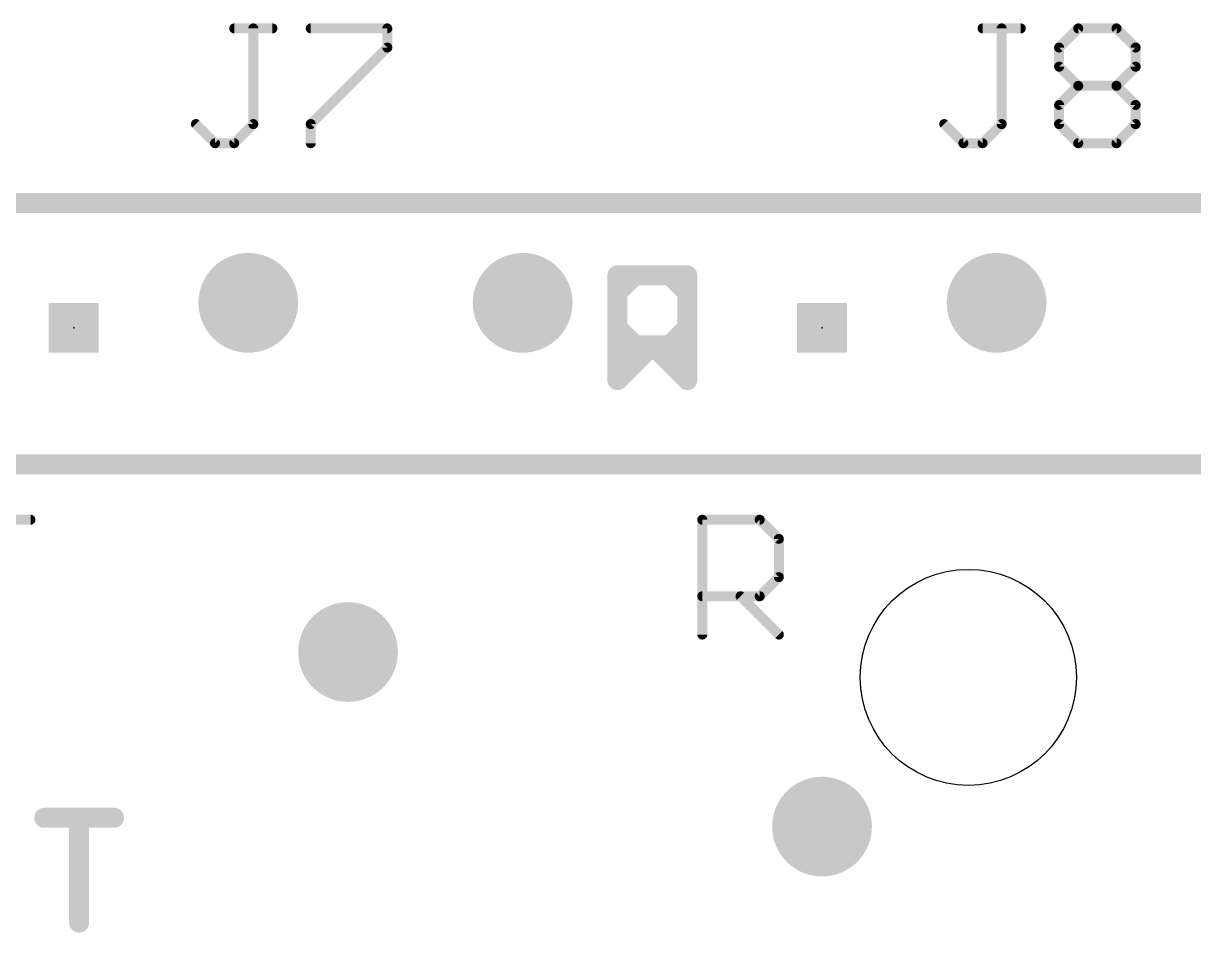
# Model space of a CAD drawing. Extents: x -8 to 103, y -21 to 29.
# Drawn here: x 28.7 to 40.61, y 12.89 to 22.15 of the extents above; entities that cross this region are included whole.
import ezdxf

# ---------------------------------------------------------------- set-up
doc = ezdxf.new("R2010")
doc.units = 0
for name, color, linetype in [('18', 110, 'CONTINUOUS'), ('20', 53, 'CONTINUOUS'), ('21', 41, 'CONTINUOUS'), ('22', 40, 'CONTINUOUS'), ('23', 53, 'CONTINUOUS'), ('25', 253, 'CONTINUOUS'), ('27', 253, 'CONTINUOUS'), ('51', 53, 'CONTINUOUS')]:
    doc.layers.add(name, color=color, linetype=linetype)

# ---------------------------------------------------------------- blocks, each defined once
blk = doc.blocks.new('RECT')
blk.add_solid([(-0.5, -0.5), (0.5, -0.5), (-0.5, 0.5), (0.5, 0.5)])
blk = doc.blocks.new('ROUNDV')
at = {"const_width": 0.5}
blk.add_lwpolyline([(0, -0.25, 1), (0, 0.25, 1), (0, -0.25)], format="xyb", dxfattribs=at)

msp = doc.modelspace()

# ---------------------------------------------------------------- linework, layer by layer
at = {"layer": '20', "const_width": 0.2032}
msp.add_lwpolyline([(45.72, 20.32), (0, 20.32)], dxfattribs=at)
at = {"layer": '20'}
msp.add_circle((38.32, 15.49), 1.1, dxfattribs=at)
at = {"layer": '21', "const_width": 0.2032}
for points in [[(34.7462, 18.5166), (34.7462, 19.5843)], [(34.7462, 19.5843), (35.2801, 19.5843)], [(35.2801, 19.5843), (35.458, 19.4064)], [(35.458, 19.4064), (35.458, 19.0505)], [(35.458, 19.0505), (35.2801, 18.8725)], [(35.2801, 18.8725), (34.7462, 18.8725)], [(35.1021, 18.8725), (35.458, 18.5166)], [(45.72, 17.66), (24.72, 17.66)]]:
    msp.add_lwpolyline(points, dxfattribs=at)
at = {"layer": '21', "const_width": 0.1016}
for points in [[(34.797, 19.5843, 1), (34.6954, 19.5843)], [(34.7462, 19.6351, 1), (34.7462, 19.5335)], [(35.316, 19.6202, 1), (35.2441, 19.5484)], [(35.2801, 19.5335, 1), (35.2801, 19.6351)], [(35.5088, 19.4064, 1), (35.4072, 19.4064)], [(35.4221, 19.3704, 1), (35.4939, 19.4423)], [(35.4072, 19.0505, 1), (35.5088, 19.0505)], [(35.4939, 19.0145, 1), (35.4221, 19.0864)], [(34.7462, 18.9233, 1), (34.7462, 18.8217)], [(35.138, 18.9084, 1), (35.0662, 18.8366)], [(35.2441, 18.9084, 1), (35.316, 18.8366)], [(35.2801, 18.8217, 1), (35.2801, 18.9233)], [(35.4221, 18.4807, 1), (35.4939, 18.5525)], [(34.6954, 18.5166, 1), (34.797, 18.5166)]]:
    msp.add_lwpolyline(points, format="xyb", dxfattribs=at)
at = {"layer": '22', "const_width": 0.2032}
for points in [[(34.9245, 19.5843), (34.7466, 19.4064)], [(35.4584, 19.5843), (34.9245, 19.5843)], [(35.4584, 18.5166), (35.4584, 19.5843)], [(34.7466, 19.4064), (34.7466, 19.0505)], [(34.7466, 19.0505), (34.9245, 18.8725)], [(35.1025, 18.8725), (34.7466, 18.5166)], [(34.9245, 18.8725), (35.4584, 18.8725)], [(29.6214, 14.0598), (28.9096, 14.0598)], [(29.2655, 12.9921), (29.2655, 14.0598)]]:
    msp.add_lwpolyline(points, dxfattribs=at)
at = {"layer": '22', "const_width": 0.1016}
for points in [[(34.9245, 19.6351, 1), (34.9245, 19.5335)], [(34.9605, 19.5484, 1), (34.8886, 19.6202)], [(35.5092, 19.5843, 1), (35.4076, 19.5843)], [(35.4584, 19.5335, 1), (35.4584, 19.6351)], [(34.7974, 19.4064, 1), (34.6958, 19.4064)], [(34.7107, 19.4423, 1), (34.7825, 19.3704)], [(34.7825, 19.0864, 1), (34.7107, 19.0145)], [(34.6958, 19.0505, 1), (34.7974, 19.0505)], [(34.9245, 18.9233, 1), (34.9245, 18.8217)], [(34.8886, 18.8366, 1), (34.9605, 18.9084)], [(35.1384, 18.8366, 1), (35.0666, 18.9084)], [(35.4584, 18.8217, 1), (35.4584, 18.9233)], [(34.7107, 18.5525, 1), (34.7825, 18.4807)], [(35.4076, 18.5166, 1), (35.5092, 18.5166)], [(28.9096, 14.1106, 1), (28.9096, 14.009)], [(29.3163, 14.0598, 1), (29.2147, 14.0598)], [(29.6214, 14.009, 1), (29.6214, 14.1106)], [(29.2147, 12.9921, 1), (29.3163, 12.9921)]]:
    msp.add_lwpolyline(points, format="xyb", dxfattribs=at)
at = {"layer": '23'}
for p in [(29.21, 19.05), (36.83, 19.05)]:
    msp.add_point(p, dxfattribs=at)
at = {"layer": '25', "const_width": 0.1016}
for points in [[(30.8444, 22.099), (31.2342, 22.099)], [(31.0393, 21.1245), (31.0393, 22.099)], [(31.624, 22.099), (32.4036, 22.099)], [(32.4036, 22.099), (32.4036, 21.9041)], [(38.4644, 22.099), (38.8542, 22.099)], [(38.6593, 21.1245), (38.6593, 22.099)], [(39.244, 21.9041), (39.4389, 22.099)], [(39.4389, 22.099), (39.8287, 22.099)], [(39.8287, 22.099), (40.0236, 21.9041)], [(32.4036, 21.9041), (31.624, 21.1245)], [(39.244, 21.7092), (39.244, 21.9041)], [(40.0236, 21.9041), (40.0236, 21.7092)], [(39.4389, 21.5143), (39.244, 21.7092)], [(40.0236, 21.7092), (39.8287, 21.5143)], [(39.244, 21.3194), (39.4389, 21.5143)], [(39.4389, 21.5143), (39.8287, 21.5143)], [(39.8287, 21.5143), (40.0236, 21.3194)], [(39.244, 21.1245), (39.244, 21.3194)], [(40.0236, 21.3194), (40.0236, 21.1245)], [(30.4546, 21.1245), (30.6495, 20.9296)], [(30.8444, 20.9296), (31.0393, 21.1245)], [(31.624, 21.1245), (31.624, 20.9296)], [(38.0746, 21.1245), (38.2695, 20.9296)], [(38.4644, 20.9296), (38.6593, 21.1245)], [(39.4389, 20.9296), (39.244, 21.1245)], [(40.0236, 21.1245), (39.8287, 20.9296)], [(30.6495, 20.9296), (30.8444, 20.9296)], [(38.2695, 20.9296), (38.4644, 20.9296)], [(39.8287, 20.9296), (39.4389, 20.9296)]]:
    msp.add_lwpolyline(points, dxfattribs=at)
at = {"layer": '25', "const_width": 0.0508}
for points in [[(30.8444, 22.1244, 1), (30.8444, 22.0736)], [(31.0647, 22.099, 1), (31.0139, 22.099)], [(31.2342, 22.0736, 1), (31.2342, 22.1244)], [(31.624, 22.1244, 1), (31.624, 22.0736)], [(32.429, 22.099, 1), (32.3782, 22.099)], [(32.4036, 22.0736, 1), (32.4036, 22.1244)], [(38.4644, 22.1244, 1), (38.4644, 22.0736)], [(38.6847, 22.099, 1), (38.6339, 22.099)], [(38.8542, 22.0736, 1), (38.8542, 22.1244)], [(39.4389, 22.1244, 1), (39.4389, 22.0736)], [(39.4569, 22.081, 1), (39.4209, 22.117)], [(39.8467, 22.117, 1), (39.8107, 22.081)], [(39.8287, 22.0736, 1), (39.8287, 22.1244)], [(32.3782, 21.9041, 1), (32.429, 21.9041)], [(32.4216, 21.8861, 1), (32.3856, 21.9221)], [(39.226, 21.9221, 1), (39.262, 21.8861)], [(39.2694, 21.9041, 1), (39.2186, 21.9041)], [(40.049, 21.9041, 1), (39.9982, 21.9041)], [(40.0056, 21.8861, 1), (40.0416, 21.9221)], [(39.262, 21.7272, 1), (39.226, 21.6912)], [(39.2186, 21.7092, 1), (39.2694, 21.7092)], [(39.9982, 21.7092, 1), (40.049, 21.7092)], [(40.0416, 21.6912, 1), (40.0056, 21.7272)], [(39.4389, 21.5397, 1), (39.4389, 21.4889)], [(39.4569, 21.4963, 1), (39.4209, 21.5323)], [(39.4209, 21.4963, 1), (39.4569, 21.5323)], [(39.8467, 21.5323, 1), (39.8107, 21.4963)], [(39.8107, 21.5323, 1), (39.8467, 21.4963)], [(39.8287, 21.4889, 1), (39.8287, 21.5397)], [(39.226, 21.3374, 1), (39.262, 21.3014)], [(39.2694, 21.3194, 1), (39.2186, 21.3194)], [(40.049, 21.3194, 1), (39.9982, 21.3194)], [(40.0056, 21.3014, 1), (40.0416, 21.3374)], [(30.4726, 21.1425, 1), (30.4366, 21.1065)], [(31.0139, 21.1245, 1), (31.0647, 21.1245)], [(31.0573, 21.1065, 1), (31.0213, 21.1425)], [(31.606, 21.1425, 1), (31.642, 21.1065)], [(31.6494, 21.1245, 1), (31.5986, 21.1245)], [(38.0926, 21.1425, 1), (38.0566, 21.1065)], [(38.6339, 21.1245, 1), (38.6847, 21.1245)], [(38.6773, 21.1065, 1), (38.6413, 21.1425)], [(39.262, 21.1425, 1), (39.226, 21.1065)], [(39.2186, 21.1245, 1), (39.2694, 21.1245)], [(39.9982, 21.1245, 1), (40.049, 21.1245)], [(40.0416, 21.1065, 1), (40.0056, 21.1425)], [(30.6495, 20.955, 1), (30.6495, 20.9042)], [(30.6315, 20.9116, 1), (30.6675, 20.9476)], [(30.8264, 20.9476, 1), (30.8624, 20.9116)], [(30.8444, 20.9042, 1), (30.8444, 20.955)], [(38.2695, 20.955, 1), (38.2695, 20.9042)], [(38.2515, 20.9116, 1), (38.2875, 20.9476)], [(38.4464, 20.9476, 1), (38.4824, 20.9116)], [(38.4644, 20.9042, 1), (38.4644, 20.955)], [(39.4389, 20.955, 1), (39.4389, 20.9042)], [(39.4209, 20.9116, 1), (39.4569, 20.9476)], [(39.8107, 20.9476, 1), (39.8467, 20.9116)], [(39.8287, 20.9042, 1), (39.8287, 20.955)], [(31.5986, 20.9296, 1), (31.6494, 20.9296)]]:
    msp.add_lwpolyline(points, format="xyb", dxfattribs=at)
at = {"layer": '27', "const_width": 0.1016}
for points in [[(27.9908, 17.0952), (28.7704, 17.0952)], [(35.6108, 15.9258), (35.6108, 17.0952)], [(35.6108, 17.0952), (36.1955, 17.0952)], [(36.1955, 17.0952), (36.3904, 16.9003)], [(36.3904, 16.9003), (36.3904, 16.5105)], [(36.3904, 16.5105), (36.1955, 16.3156)], [(36.1955, 16.3156), (35.6108, 16.3156)], [(36.0006, 16.3156), (36.3904, 15.9258)]]:
    msp.add_lwpolyline(points, dxfattribs=at)
at = {"layer": '27', "const_width": 0.0508}
for points in [[(28.7704, 17.0698, 1), (28.7704, 17.1206)], [(35.6362, 17.0952, 1), (35.5854, 17.0952)], [(35.6108, 17.1206, 1), (35.6108, 17.0698)], [(36.2135, 17.1132, 1), (36.1775, 17.0772)], [(36.1955, 17.0698, 1), (36.1955, 17.1206)], [(36.4158, 16.9003, 1), (36.365, 16.9003)], [(36.3724, 16.8823, 1), (36.4084, 16.9183)], [(36.365, 16.5105, 1), (36.4158, 16.5105)], [(36.4084, 16.4925, 1), (36.3724, 16.5285)], [(35.6108, 16.341, 1), (35.6108, 16.2902)], [(36.0186, 16.3336, 1), (35.9826, 16.2976)], [(36.1775, 16.3336, 1), (36.2135, 16.2976)], [(36.1955, 16.2902, 1), (36.1955, 16.341)], [(36.3724, 15.9078, 1), (36.4084, 15.9438)], [(35.5854, 15.9258, 1), (35.6362, 15.9258)]]:
    msp.add_lwpolyline(points, format="xyb", dxfattribs=at)

# ---------------------------------------------------------------- block references
at = {"layer": '18', "xscale": 1.016, "yscale": 1.016}
for p in [(30.988, 19.304), (30.988, 19.304), (33.782, 19.304), (33.782, 19.304), (38.608, 19.304), (38.608, 19.304), (32.004, 15.748), (32.004, 15.748), (36.83, 13.97), (36.83, 13.97)]:
    msp.add_blockref('ROUNDV', p, dxfattribs=at)
at = {"layer": '51', "xscale": 0.508, "yscale": 0.508}
for p in [(29.21, 19.05), (36.83, 19.05)]:
    msp.add_blockref('RECT', p, dxfattribs=at)

doc.saveas('drawing.dxf')
